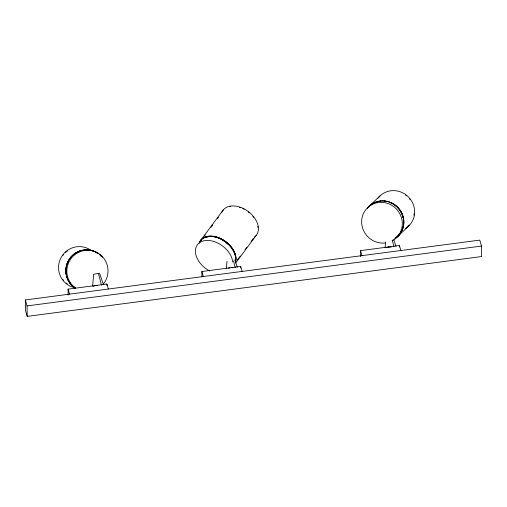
<?xml version="1.0" encoding="UTF-8"?>
<svg xmlns="http://www.w3.org/2000/svg" width="507" height="507" viewBox="0 0 507 507"><rect width="100%" height="100%" fill="white"/><g stroke="black" fill="none" stroke-linecap="round" stroke-linejoin="round"><path stroke-width="0.76" d="M92.604 285.929L93.63 274.971M226.369 268.311L227.028 261.27M385.098 247.41L385.612 241.934M200.861 240.109L223.245 209.98M204.315 236.23L205.259 234.969M210.906 227.364L212.788 224.829M217.497 218.498L218.435 217.23M237.485 259.806L240.312 256.01M245.014 249.672L246.896 247.137M251.136 241.44L253.487 238.271M235.685 263.006L256.206 235.387M369.273 206.083L380.047 195.848M397.811 236.382L408.591 226.147M93.085 286.316L96.134 285.384M385.58 247.796L388.628 246.865M228.315 268.114L229.893 267.772M103.536 284.814L99.784 273.913A1.274 0.944 -16.1 0 0 98.89 273.349L93.89 274.179A2.009 1.496 -16.1 0 0 93.694 274.572M68.16 295.125L68.077 289.142L106.914 284.028L108.359 289.028M201.913 276.765L201.843 271.524L240.679 266.409L242.124 271.416M360.654 256.605L360.572 250.623L399.408 245.508L400.853 250.509M95.956 285.637L97.205 285.473M388.451 247.118L391.182 247.118M25.35 299.96L479.787 240.115L481.504 246.06L481.65 256.536L27.213 316.381L25.496 310.436L25.35 299.96L27.067 305.911L27.213 316.381M27.067 305.911L481.504 246.06M231.325 267.582L232.833 267.753M393.781 239.754L396.03 246.294M234.798 259.933L237.301 267.202M360.572 250.623L362.017 255.623M201.843 271.524L203.288 276.53M68.077 289.142L69.522 294.142M392.253 240.033L393.958 246.706M233.524 260.94L235.229 267.614M98.434 273.362L101.463 285.226M399.408 245.508L399.427 247.004M240.679 266.409L240.698 267.905M106.914 284.028L106.933 285.523M75.258 288.147A20.812 20.559 -66.3 0 1 69.396 258.963A20.812 20.559 -66.3 0 1 98.567 253.703M99.587 254.501A20.812 20.559 -66.3 0 1 101.463 256.276M73.921 287.52A20.812 20.559 -66.3 0 1 60.27 259.216A20.812 20.559 -66.3 0 1 90.259 249.793M67.222 283.863A20.35 20.103 -66.3 0 1 66.227 283.083M63.559 280.396A20.35 20.103 -66.3 0 1 62.786 279.389M62.9 255.515A20.35 20.103 -66.3 0 1 63.679 254.501M65.416 252.638A20.35 20.103 -66.3 0 1 67.374 251.003M95.221 251.928A20.629 20.375 -66.3 0 1 97.464 253.164M100.487 255.522A20.629 20.375 -66.3 0 1 101.394 256.434M75.429 288.02A20.629 20.375 -66.3 0 1 71.5 284.75M70.657 283.781A20.629 20.375 -66.3 0 1 67.431 278.254M67 277.037A20.629 20.375 -66.3 0 1 66.373 274.534M66.176 273.26A20.629 20.375 -66.3 0 1 66.075 269.388M66.411 266.821A20.629 20.375 -66.3 0 1 68.603 260.75M69.985 258.564A20.629 20.375 -66.3 0 1 70.777 257.537M73.509 254.787A20.629 20.375 -66.3 0 1 74.523 253.988M76.696 252.594A20.629 20.375 -66.3 0 1 80.226 251.041M81.462 250.673A20.629 20.375 -66.3 0 1 82.711 250.388M83.978 250.179A20.629 20.375 -66.3 0 1 89.099 250.16M90.366 250.357A20.629 20.375 -66.3 0 1 91.615 250.629M92.844 250.984A20.629 20.375 -66.3 0 1 94.049 251.421M96.298 252.48A20.629 20.375 -66.3 0 1 97.401 253.132M75.359 287.989A20.629 20.375 -66.3 0 1 67.361 278.223M66.937 277.006A20.629 20.375 -66.3 0 1 66.138 268.07M66.341 266.796A20.629 20.375 -66.3 0 1 68.534 260.725M69.193 259.609A20.629 20.375 -66.3 0 1 71.563 256.536M72.476 255.617A20.629 20.375 -66.3 0 1 80.163 251.009M81.393 250.648A20.629 20.375 -66.3 0 1 82.647 250.357M83.915 250.154A20.629 20.375 -66.3 0 1 89.036 250.128M90.297 250.325A20.629 20.375 -66.3 0 1 91.552 250.604M92.781 250.959A20.629 20.375 -66.3 0 1 93.985 251.39M75.245 287.881A20.812 20.559 -66.3 0 1 71.081 258.538A20.812 20.559 -66.3 0 1 100.304 254.691A20.812 20.559 -66.3 0 1 103.244 284.199M75.328 288.179A20.812 20.559 -66.3 0 1 69.459 258.988A20.812 20.559 -66.3 0 1 98.631 253.734M99.651 254.527A20.812 20.559 -66.3 0 1 102.382 257.283M221.889 212.256A20.812 14.05 36.6 0 1 247.486 210.956A20.812 14.05 36.6 0 1 255.623 236.047M254.97 236.655A20.812 14.05 36.6 0 1 254.261 237.213M199.188 243.233A20.812 14.05 36.6 0 1 199.498 242.39M199.885 241.585A20.812 14.05 36.6 0 1 222.909 239.684A20.812 14.05 36.6 0 1 235.495 262.398M205.329 237.599A20.35 13.733 36.6 0 1 206.229 237.295M207.167 237.048A20.35 13.733 36.6 0 1 208.149 236.864M222.586 240.248A20.35 13.733 36.6 0 1 223.669 240.914M225.754 242.384A20.35 13.733 36.6 0 1 227.706 244.025M199.84 241.959A20.629 13.923 36.6 0 1 200.29 241.205M200.804 240.502A20.629 13.923 36.6 0 1 201.387 239.843M202.73 238.689A20.629 13.923 36.6 0 1 203.491 238.195M204.302 237.764A20.629 13.923 36.6 0 1 208.028 236.649M209.055 236.528A20.629 13.923 36.6 0 1 211.21 236.484M213.46 236.706A20.629 13.923 36.6 0 1 235.292 255.877M235.482 256.897A20.629 13.923 36.6 0 1 235.54 260.801M229.753 206.641A20.35 13.733 36.6 0 1 230.736 206.457M239.513 207.319A20.35 13.733 36.6 0 1 240.66 207.712M242.942 208.662A20.35 13.733 36.6 0 1 244.063 209.226M248.341 211.977A20.35 13.733 36.6 0 1 249.336 212.782M252.904 216.343A20.35 13.733 36.6 0 1 253.671 217.3M257.829 226.439A20.35 13.733 36.6 0 1 257.949 227.434M200.043 241.687A20.629 13.923 36.6 0 1 200.493 240.933M201.006 240.223A20.629 13.923 36.6 0 1 201.59 239.57M202.23 238.962A20.629 13.923 36.6 0 1 202.933 238.417M203.694 237.922A20.629 13.923 36.6 0 1 211.413 236.211M212.528 236.287A20.629 13.923 36.6 0 1 235.837 259.584M235.742 260.528A20.629 13.923 36.6 0 1 235.571 261.435M209.645 270.96A20.812 14.05 36.6 0 1 195.569 249.108A20.812 14.05 36.6 0 1 214.651 241.744A20.812 14.05 36.6 0 1 232.726 262.056M199.295 242.663A20.812 14.05 36.6 0 1 221.578 239.329A20.812 14.05 36.6 0 1 235.533 261.789M367.569 207.914A20.812 19.906 46.5 0 1 398.033 207.591A20.812 19.906 46.5 0 1 395.885 237.973M377.588 198.674A20.812 19.906 46.5 0 1 408.813 197.356A20.812 19.906 46.5 0 1 405.619 228.435M400.029 233.543A20.629 19.729 46.5 0 1 395.675 237.916M367.613 208.124A20.629 19.729 46.5 0 1 369.299 206.311M370.23 205.493A20.629 19.729 46.5 0 1 371.213 204.733M373.317 203.421A20.629 19.729 46.5 0 1 375.579 202.388M376.764 201.982A20.629 19.729 46.5 0 1 377.969 201.653M379.198 201.406A20.629 19.729 46.5 0 1 380.446 201.235M384.236 201.19A20.629 19.729 46.5 0 1 386.752 201.564M390.422 202.699A20.629 19.729 46.5 0 1 393.838 204.498M394.902 205.234A20.629 19.729 46.5 0 1 395.923 206.032M397.805 207.807A20.629 19.729 46.5 0 1 400.2 210.861M400.872 211.964A20.629 19.729 46.5 0 1 402.463 215.488M402.843 216.711A20.629 19.729 46.5 0 1 403.147 217.953M403.376 219.214A20.629 19.729 46.5 0 1 403.325 225.526M403.078 226.756A20.629 19.729 46.5 0 1 400.714 232.504M399.06 234.348A20.35 19.462 46.5 0 1 398.261 235.273M409.136 224.943A20.35 19.462 46.5 0 1 407.355 226.623M405.625 195.119A20.35 19.462 46.5 0 1 406.633 195.911M409.339 198.617A20.35 19.462 46.5 0 1 410.131 199.625M414.105 213.91A20.35 19.462 46.5 0 1 413.94 215.145M403.179 226.667A20.629 19.729 46.5 0 1 395.771 237.821M368.526 207.097A20.629 19.729 46.5 0 1 371.314 204.644M372.341 203.953A20.629 19.729 46.5 0 1 380.542 201.14M384.331 201.102A20.629 19.729 46.5 0 1 388.089 201.773M389.313 202.154A20.629 19.729 46.5 0 1 403.426 225.431M384.997 242.999A20.812 19.906 46.5 0 1 362.258 216.831A20.812 19.906 46.5 0 1 394.231 207.014A20.812 19.906 46.5 0 1 392.19 240.787M367.467 208.003A20.812 19.906 46.5 0 1 398.375 208.168A20.812 19.906 46.5 0 1 394.744 238.765"/></g></svg>
